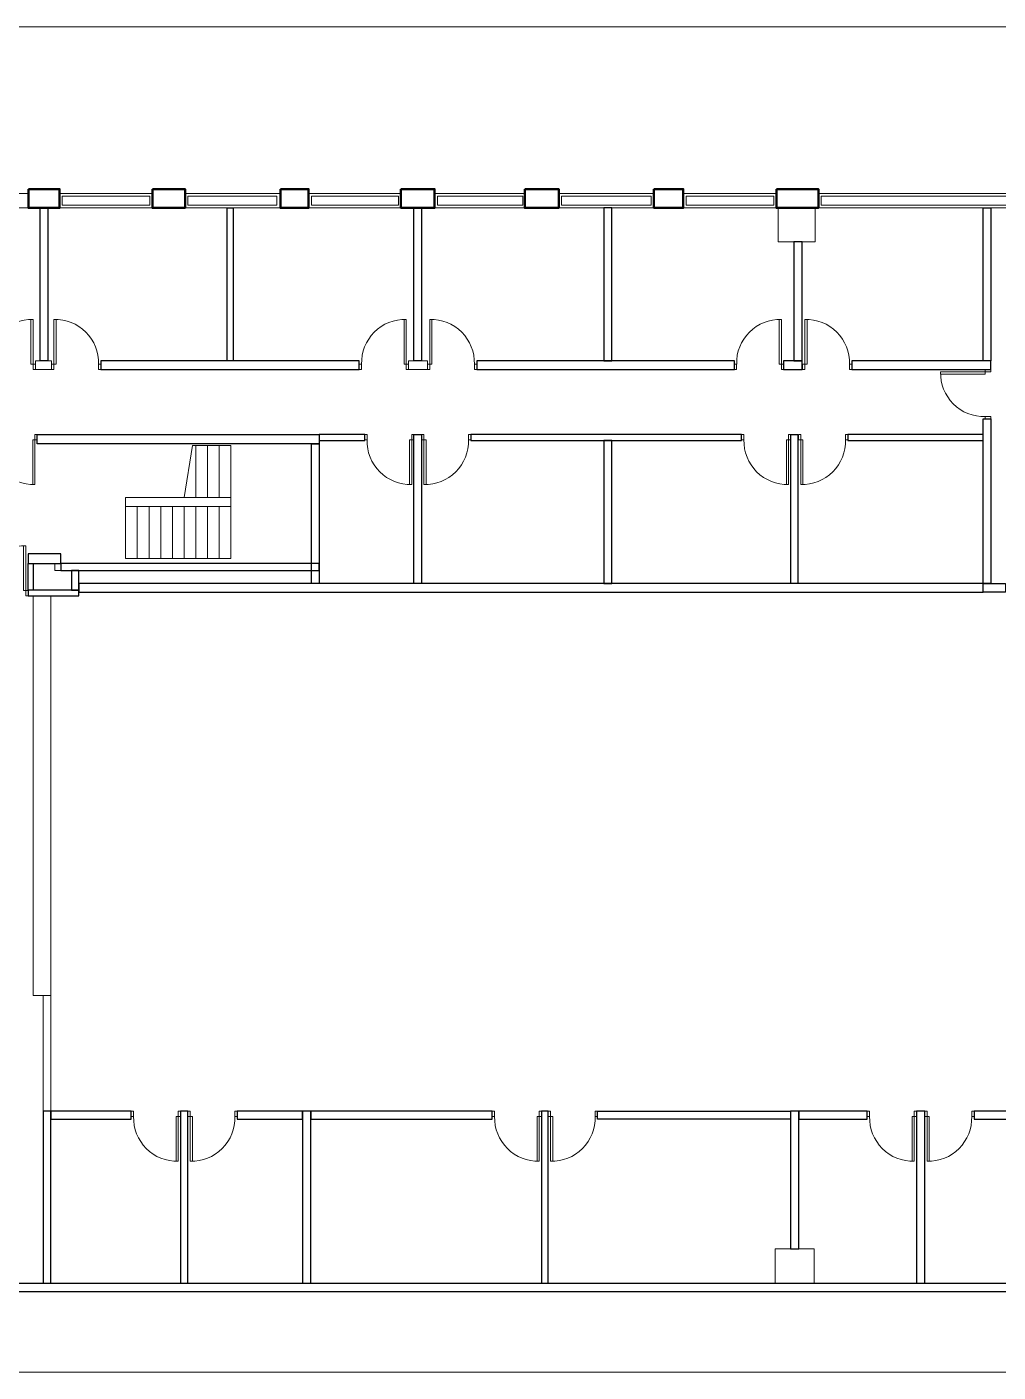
# Model space of a CAD drawing. Header units: millimetres. Extents: x 828494 to 5219521, y -272453 to 431064.
# Drawn here: x 2588972 to 2606709, y 115187 to 139752 of the extents above; entities that cross this region are included whole.
import ezdxf

# ---------------------------------------------------------------- set-up
doc = ezdxf.new("R2010")
doc.units = ezdxf.units.MM
doc.header["$LTSCALE"] = 5
doc.header["$MEASUREMENT"] = 0
for name, color, linetype, lineweight in [('Elevation dark-Mobius', 40, 'Continuous', 18), ('Off-Mobius', 131, 'Continuous', 9), ('Wall 150-Mobius', 50, 'Continuous', 30)]:
    doc.layers.add(name, color=color, linetype=linetype, lineweight=lineweight)
picture_1 = doc.add_image_def('image1.png', size_in_pixel=(1226, 539))

# ---------------------------------------------------------------- blocks, each defined once
blk = doc.blocks.new('*U73')
for points in [[(-900, 100), (-858, 100), (-858, 0), (-900, 0)], [(0, 100), (-42, 100), (-42, 0), (0, 0)], [(-42, 0), (-42, -816), (-82, -816), (-82, 0)]]:
    blk.add_lwpolyline(points, close=True)
blk.add_arc((-65, -23), 793, 178.3123, 271.6877)
blk = doc.blocks.new('*U74')
for points in [[(0, 100), (42, 100), (42, 0), (0, 0)], [(900, 100), (858, 100), (858, 0), (900, 0)], [(42, 0), (42, -816), (82, -816), (82, 0)]]:
    blk.add_lwpolyline(points, close=True)
blk.add_arc((65, -23), 793, 268.3123, 1.6877)
blk = doc.blocks.new('*U75')
for points in [[(-42, 0), (-42, 816), (-82, 816), (-82, 0)], [(-900, -100), (-858, -100), (-858, 0), (-900, 0)], [(0, -100), (-42, -100), (-42, 0), (0, 0)]]:
    blk.add_lwpolyline(points, close=True)
blk.add_arc((-65, 23), 793, 88.3123, 181.6877)
blk = doc.blocks.new('*U76')
for points in [[(-900, 100), (-858, 100), (-858, 0), (-900, 0)], [(0, 100), (-42, 100), (-42, 0), (0, 0)], [(-42, 0), (-42, -816), (-82, -816), (-82, 0)]]:
    blk.add_lwpolyline(points, close=True)
blk.add_arc((-65, -23), 793, 178.3123, 271.6877)
blk = doc.blocks.new('*U77')
for points in [[(42, 0), (42, 816), (82, 816), (82, 0)], [(0, -100), (42, -100), (42, 0), (0, 0)], [(900, -100), (858, -100), (858, 0), (900, 0)]]:
    blk.add_lwpolyline(points, close=True)
blk.add_arc((65, 23), 793, 358.3123, 91.6877)

msp = doc.modelspace()

# ---------------------------------------------------------------- linework, layer by layer
at = {"color": 240, "lineweight": 50, "true_color": 0xed1f24}
for points in [[(2588999.6, 136789.9), (2589567.4, 136789.9), (2589567.4, 136447.3), (2588999.6, 136447.3)], [(2588999.6, 136789.9), (2589567.4, 136789.9), (2589567.4, 136447.3), (2588999.6, 136447.3)], [(2591263.7, 136789.9), (2591862, 136789.9), (2591862, 136447.3), (2591263.7, 136447.3)], [(2591263.7, 136789.9), (2591862, 136789.9), (2591862, 136447.3), (2591263.7, 136447.3)], [(2593601.6, 136789.9), (2594116.4, 136789.9), (2594116.4, 136447.3), (2593601.6, 136447.3)], [(2595803.3, 136789.9), (2596417.6, 136789.9), (2596417.6, 136447.3), (2595803.3, 136447.3)], [(2595803.3, 136789.9), (2596417.6, 136789.9), (2596417.6, 136447.3), (2595803.3, 136447.3)], [(2598064.4, 136789.9), (2598683.7, 136789.9), (2598683.7, 136447.3), (2598064.4, 136447.3)], [(2598064.4, 136789.9), (2598683.7, 136789.9), (2598683.7, 136447.3), (2598064.4, 136447.3)], [(2600424.5, 136789.9), (2600959.6, 136789.9), (2600959.6, 136447.3), (2600424.5, 136447.3)], [(2600424.5, 136789.9), (2600959.6, 136789.9), (2600959.6, 136447.3), (2600424.5, 136447.3)], [(2602661.8, 136789.9), (2603428.8, 136789.9), (2603428.8, 136447.3), (2602661.8, 136447.3)], [(2602661.8, 136789.9), (2603428.8, 136789.9), (2603428.8, 136447.3), (2602661.8, 136447.3)]]:
    msp.add_lwpolyline(points, close=True, dxfattribs=at)
at = {"layer": 'Elevation dark-Mobius'}
for points in [[(2587275, 136708.8), (2588999.6, 136708.8), (2588999.6, 136447.3), (2587275, 136447.3)], [(2589567.4, 136708.8), (2591263.7, 136708.8), (2591263.7, 136447.3), (2589567.4, 136447.3)], [(2589617.4, 136658.8), (2591218, 136658.8), (2591218, 136497.3), (2589617.4, 136497.3)], [(2591862, 136708.8), (2593601.6, 136708.8), (2593601.6, 136447.3), (2591862, 136447.3)], [(2591912, 136658.8), (2593536.6, 136658.8), (2593536.6, 136497.3), (2591912, 136497.3)], [(2594116.4, 136708.8), (2595803.3, 136708.8), (2595803.3, 136447.3), (2594116.4, 136447.3)], [(2594166.4, 136658.8), (2595759, 136658.8), (2595759, 136497.3), (2594166.4, 136497.3)], [(2596417.6, 136708.8), (2598064.4, 136708.8), (2598064.4, 136447.3), (2596417.6, 136447.3)], [(2596467.6, 136658.8), (2598031, 136658.8), (2598031, 136497.3), (2596467.6, 136497.3)], [(2598683.7, 136447.3), (2600424.5, 136447.3), (2600424.5, 136708.8), (2598683.7, 136708.8)], [(2598733.7, 136497.3), (2600374.5, 136497.3), (2600374.5, 136658.8), (2598733.7, 136658.8)], [(2600959.6, 136447.3), (2602661.8, 136447.3), (2602661.8, 136708.8), (2600959.6, 136708.8)], [(2601009.6, 136497.3), (2602611.8, 136497.3), (2602611.8, 136658.8), (2601009.6, 136658.8)], [(2603428.8, 136447.3), (2608431, 136447.3), (2608431, 136708.8), (2603428.8, 136708.8)], [(2603478.8, 136497.3), (2608381, 136497.3), (2608381, 136658.8), (2603478.8, 136658.8)], [(2603368, 135825.2), (2602692.5, 135825.2), (2602692.5, 136447.3), (2603368, 136447.3)], [(2589125.6, 133494), (2589422.3, 133494), (2589422.3, 133652.5), (2589125.6, 133652.5)], [(2595941.5, 133652.5), (2596286.5, 133652.5), (2596286.5, 133494), (2595941.5, 133494)], [(2592055.8, 131158.5), (2591842.2, 131158.5), (2591993.5, 132105), (2592055.8, 132105)], [(2592269.2, 131158.5), (2592055.8, 131158.5), (2592055.8, 132105), (2592269.2, 132105)], [(2592482.8, 131158.5), (2592269.2, 131158.5), (2592269.2, 132105), (2592482.8, 132105)], [(2592696.2, 131158.5), (2592482.8, 131158.5), (2592482.8, 132105), (2592696.2, 132105)], [(2592696.2, 130993.5), (2590774.8, 130993.5), (2590774.8, 131158.5), (2592696.2, 131158.5)], [(2590988.2, 130993.5), (2590774.8, 130993.5), (2590774.8, 130047), (2590988.2, 130047)], [(2591201.8, 130993.5), (2590988.2, 130993.5), (2590988.2, 130047), (2591201.8, 130047)], [(2591415.2, 130993.5), (2591201.8, 130993.5), (2591201.8, 130047), (2591415.2, 130047)], [(2591628.8, 130993.5), (2591415.2, 130993.5), (2591415.2, 130047), (2591628.8, 130047)], [(2591842.2, 130993.5), (2591628.8, 130993.5), (2591628.8, 130047), (2591842.2, 130047)], [(2592055.8, 130993.5), (2591842.2, 130993.5), (2591842.2, 130047), (2592055.8, 130047)], [(2592269.2, 130993.5), (2592055.8, 130993.5), (2592055.8, 130047), (2592269.2, 130047)], [(2592482.8, 130993.5), (2592269.2, 130993.5), (2592269.2, 130047), (2592482.8, 130047)], [(2592696.2, 130993.5), (2592482.8, 130993.5), (2592482.8, 130047), (2592696.2, 130047)], [(2589484, 129822.5), (2589592, 129822.5), (2589592, 129956), (2589484, 129956)], [(2589086.5, 129362), (2589406, 129362), (2589406, 122067), (2589086.5, 122067)], [(2589406, 119953.5), (2589271.5, 119953.5), (2589271.5, 122067), (2589406, 122067)], [(2602637.5, 117438), (2603347.5, 117438), (2603347.5, 116813.5), (2602637.5, 116813.5)]]:
    msp.add_lwpolyline(points, close=True, dxfattribs=at)
at = {"layer": 'Wall 150-Mobius'}
for points in [[(2589352.8, 133652.5), (2589214.3, 133652.5), (2589214.3, 136447.3), (2589352.8, 136447.3)], [(2592736, 133652.5), (2592631, 133652.5), (2592631, 136447.3), (2592736, 136447.3)], [(2596179.7, 133652.5), (2596041.2, 133652.5), (2596041.2, 136447.3), (2596179.7, 136447.3)], [(2599656, 136447.3), (2599506.5, 136447.3), (2599506.5, 133652.5), (2599656, 133652.5)], [(2606575, 133652.5), (2606436.5, 133652.5), (2606436.5, 136447.3), (2606575, 136447.3)], [(2603129, 135825.2), (2602976.5, 135825.2), (2602976.5, 133652.5), (2603129, 133652.5)], [(2590322.3, 133494), (2595041.5, 133494), (2595041.5, 133652.5), (2590322.3, 133652.5)], [(2597186.5, 133494), (2601892.5, 133494), (2601892.5, 133652.5), (2597186.5, 133652.5)], [(2602792.5, 133494), (2603133.5, 133494), (2603133.5, 133652.5), (2602792.5, 133652.5)], [(2604037.5, 133494), (2606575, 133494), (2606575, 133652.5), (2604037.5, 133652.5)], [(2606575, 129590.5), (2606436.5, 129590.5), (2606436.5, 132594), (2606575, 132594)], [(2589160, 132311), (2594308.5, 132311), (2594308.5, 132139.1), (2589160, 132139.1)], [(2595141.2, 132311), (2594308.5, 132311), (2594308.5, 132196.5), (2595141.2, 132196.5)], [(2596179.7, 129590.5), (2596041.2, 129590.5), (2596041.2, 132311), (2596179.7, 132311)], [(2597079.7, 132196.5), (2602025.5, 132196.5), (2602025.5, 132311), (2597079.7, 132311)], [(2599656, 132196.5), (2599506.5, 132196.5), (2599506.5, 129590.5), (2599656, 129590.5)], [(2602925.5, 132311), (2603052, 132311), (2603052, 129590.5), (2602925.5, 129590.5)], [(2603964, 132196.5), (2606436.5, 132196.5), (2606436.5, 132311), (2603964, 132311)], [(2594308.5, 129590.5), (2594167.5, 129590.5), (2594167.5, 132139.1), (2594308.5, 132139.1)], [(2589592, 130132.5), (2588993.5, 130132.5), (2588993.5, 129956), (2589592, 129956)], [(2588993.5, 129956), (2589086.5, 129956), (2589086.5, 129463.5), (2588993.5, 129463.5)], [(2589592, 129822.5), (2594308.5, 129822.5), (2594308.5, 129956), (2589592, 129956)], [(2589922.5, 129822.5), (2589785, 129822.5), (2589785, 129463.5), (2589922.5, 129463.5)], [(2588993.5, 129362), (2589922.5, 129362), (2589922.5, 129463.5), (2588993.5, 129463.5)], [(2589922.5, 129427.5), (2606436.5, 129427.5), (2606436.5, 129590.5), (2589922.5, 129590.5)], [(2606436.5, 129590.5), (2606843.5, 129590.5), (2606843.5, 129427.5), (2606436.5, 129427.5)], [(2589406, 119953.5), (2589271.5, 119953.5), (2589271.5, 116813.5), (2589406, 116813.5)], [(2590877.5, 119953.5), (2589406, 119953.5), (2589406, 119808), (2590877.5, 119808)], [(2591912.5, 119953.5), (2591777.5, 119953.5), (2591777.5, 116813.5), (2591912.5, 116813.5)], [(2594006, 119953.5), (2592812.5, 119953.5), (2592812.5, 119808), (2594006, 119808)], [(2594159.5, 119953.5), (2594006, 119953.5), (2594006, 116813.5), (2594159.5, 116813.5)], [(2597472, 119953.5), (2594159.5, 119953.5), (2594159.5, 119808), (2597472, 119808)], [(2598493, 119953.5), (2598372, 119953.5), (2598372, 116813.5), (2598493, 116813.5)], [(2599393, 119953.5), (2602919.4, 119953.3), (2602919.4, 119807.8), (2599393, 119808)], [(2603069.5, 119953.5), (2602919.5, 119953.5), (2602917.5, 117438), (2603067.5, 117438)], [(2604320, 119953.5), (2603069.5, 119953.5), (2603069.5, 119808), (2604320, 119808)], [(2605370.1, 119953.5), (2605220.1, 119953.5), (2605218.1, 116813.5), (2605368.1, 116813.5)], [(2611156.9, 119953.5), (2606270.1, 119953.5), (2606270.1, 119808), (2611156.9, 119808)], [(2629882, 116655.3), (2583721.5, 116655.3), (2583721.5, 116813.5), (2629882, 116813.5)]]:
    msp.add_lwpolyline(points, close=True, dxfattribs=at)

# ---------------------------------------------------------------- block references
at = {"layer": 'Off-Mobius', "xscale": -1}
for name, p, rotation in [('*U73', (2589125.6, 133594), 180), ('*U74', (2589422.3, 133594), 180), ('*U73', (2595941.5, 133594), 180), ('*U74', (2596286.5, 133594), 180), ('*U73', (2602792.5, 133594), 180), ('*U74', (2603137.5, 133594), 180), ('*U73', (2606475, 133494), 270), ('*U75', (2589160, 132211), 180), ('*U75', (2596041.2, 132211), 180), ('*U77', (2596179.7, 132211), 180), ('*U75', (2602925.5, 132211), 180), ('*U77', (2603064, 132211), 180), ('*U76', (2588993.5, 129462), 180), ('*U75', (2591777.5, 119853.5), 180), ('*U75', (2598372, 119853.5), 180), ('*U75', (2605220, 119853.5), 180)]:
    msp.add_blockref(name, p, dxfattribs=dict(at, rotation=rotation))
at = {"layer": 'Off-Mobius', "rotation": 180}
for p in [(2591912.5, 119853.5), (2598493, 119853.5), (2605370.1, 119853.5)]:
    msp.add_blockref('*U75', p, dxfattribs=at)

# ---------------------------------------------------------------- pictures from other files: only their frames are drawn
at = {"layer": 'Elevation dark-Mobius'}
image = msp.add_image(picture_1, insert=(2580187.1, 115186.8), size_in_units=(55875.9, 24565.3), dxfattribs=at)
image.dxf.flags = 7

doc.saveas('drawing.dxf')
